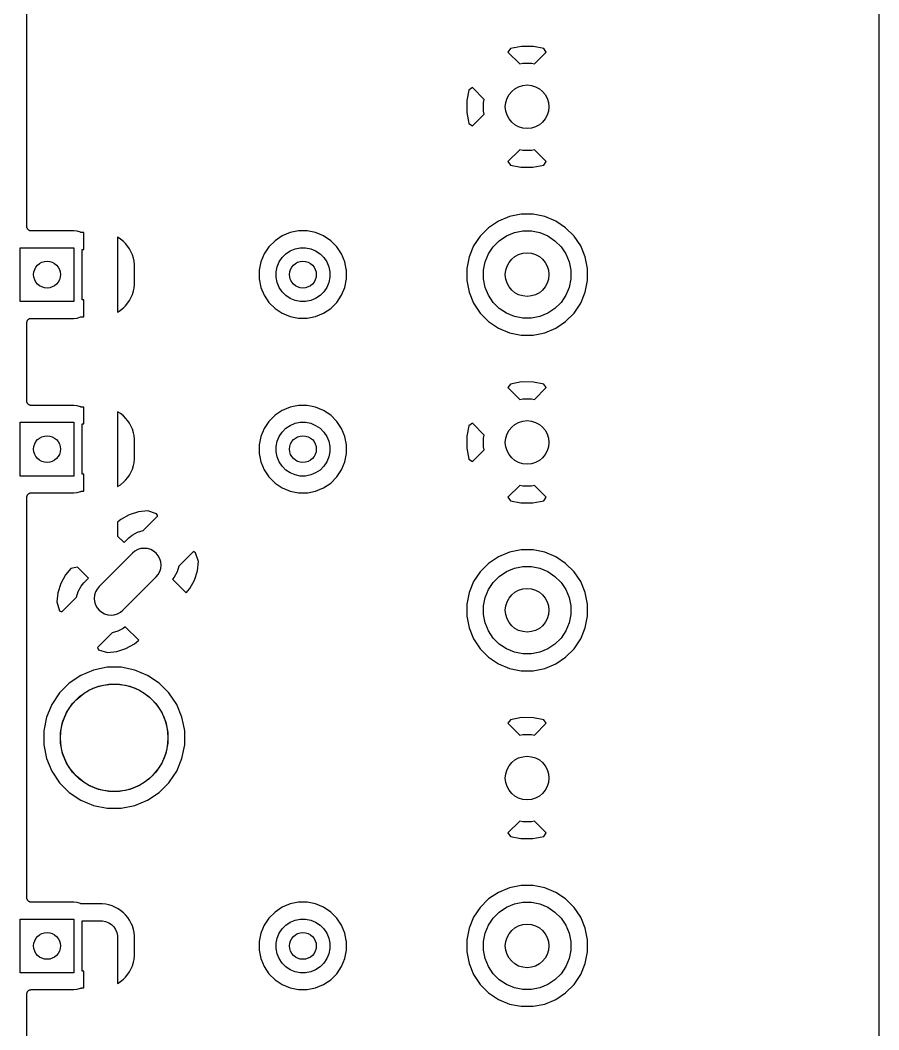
# Model space of a CAD drawing. Extents: x 1.67 to 6.2, y -5.98 to -1.89.
# Drawn here: x 5.193 to 6.2, y -4.331 to -3.146 of the extents above; entities that cross this region are included whole.
import ezdxf

# ---------------------------------------------------------------- set-up
doc = ezdxf.new("R2010")
doc.units = 0
doc.header["$MEASUREMENT"] = 0
doc.layers.add('BLACK', color=7, linetype='CONTINUOUS')

msp = doc.modelspace()

# ---------------------------------------------------------------- linework, layer by layer
at = {"layer": 'BLACK', "linetype": 'CONTINUOUS'}
for p, q in [((6.1998, -2.02784), (6.1998, -5.84521)), ((5.20079, -3.38866), (5.20079, -3.1074)), ((5.76787, -3.17963), (5.7649, -3.18377)), ((5.7649, -3.18377), (5.77871, -3.19758)), ((5.78076, -3.17713), (5.76787, -3.17963)), ((5.79472, -3.1772), (5.78076, -3.17713)), ((5.80698, -3.1797), (5.79472, -3.1772)), ((5.7961, -3.19758), (5.80991, -3.18377)), ((5.80991, -3.18377), (5.80698, -3.1797)), ((5.77871, -3.19758), (5.78236, -3.19685)), ((5.78236, -3.19685), (5.79244, -3.19685)), ((5.79244, -3.19685), (5.7961, -3.19758)), ((5.71907, -3.22845), (5.71657, -3.24071)), ((5.72314, -3.22553), (5.71907, -3.22845)), ((5.73695, -3.23934), (5.72314, -3.22553)), ((5.71657, -3.24071), (5.7165, -3.25467)), ((5.73622, -3.24299), (5.73695, -3.23934)), ((5.73622, -3.25307), (5.73622, -3.24299)), ((5.7165, -3.25467), (5.719, -3.26757)), ((5.73695, -3.25673), (5.73622, -3.25307)), ((5.719, -3.26757), (5.72314, -3.27054)), ((5.72314, -3.27054), (5.73695, -3.25673)), ((5.77871, -3.29849), (5.7649, -3.31229)), ((5.78236, -3.29921), (5.77871, -3.29849)), ((5.79244, -3.29921), (5.78236, -3.29921)), ((5.7961, -3.29849), (5.79244, -3.29921)), ((5.80991, -3.31229), (5.7961, -3.29849)), ((5.7649, -3.31229), (5.76782, -3.31636)), ((5.80694, -3.31643), (5.80991, -3.31229)), ((5.76782, -3.31636), (5.78008, -3.31886)), ((5.78008, -3.31886), (5.79404, -3.31893)), ((5.79404, -3.31893), (5.80694, -3.31643)), ((5.78042, -3.37402), (5.76673, -3.37674)), ((5.79438, -3.37402), (5.78042, -3.37402)), ((5.80807, -3.37674), (5.79438, -3.37402)), ((5.75383, -3.38208), (5.74223, -3.38984)), ((5.76673, -3.37674), (5.75383, -3.38208)), ((5.82097, -3.38208), (5.80807, -3.37674)), ((5.83258, -3.38984), (5.82097, -3.38208)), ((5.20083, -3.38912), (5.20079, -3.38866)), ((5.20087, -3.38958), (5.20083, -3.38912)), ((5.20088, -3.3896), (5.20087, -3.38958)), ((5.20088, -3.38962), (5.20088, -3.3896)), ((5.20101, -3.39006), (5.20088, -3.38962)), ((5.20115, -3.3905), (5.20101, -3.39006)), ((5.20115, -3.39052), (5.20115, -3.3905)), ((5.20116, -3.39054), (5.20115, -3.39052)), ((5.20138, -3.39094), (5.20116, -3.39054)), ((5.20159, -3.39136), (5.20138, -3.39094)), ((5.2016, -3.39137), (5.20159, -3.39136)), ((5.20161, -3.39138), (5.2016, -3.39137)), ((5.2019, -3.39174), (5.20161, -3.39138)), ((5.20219, -3.3921), (5.2019, -3.39174)), ((5.20221, -3.39211), (5.20219, -3.3921)), ((5.20222, -3.39213), (5.20221, -3.39211)), ((5.20257, -3.39242), (5.20222, -3.39213)), ((5.20293, -3.39272), (5.20257, -3.39242)), ((5.20294, -3.39273), (5.20293, -3.39272)), ((5.20296, -3.39274), (5.20294, -3.39273)), ((5.20336, -3.39296), (5.20296, -3.39274)), ((5.20377, -3.39318), (5.20336, -3.39296)), ((5.20379, -3.39319), (5.20377, -3.39318)), ((5.2038, -3.3932), (5.20379, -3.39319)), ((5.20425, -3.39333), (5.2038, -3.3932)), ((5.20469, -3.39347), (5.20425, -3.39333)), ((5.2047, -3.39348), (5.20469, -3.39347)), ((5.20472, -3.39348), (5.2047, -3.39348)), ((5.20518, -3.39353), (5.20472, -3.39348)), ((5.20564, -3.39358), (5.20518, -3.39353)), ((5.20567, -3.39358), (5.20564, -3.39358)), ((5.20568, -3.39358), (5.20567, -3.39358)), ((5.20567, -3.39358), (5.20567, -3.39358)), ((5.20571, -3.39358), (5.20568, -3.39358)), ((5.25566, -3.39358), (5.20571, -3.39358)), ((5.25976, -3.39399), (5.25566, -3.39358)), ((5.26372, -3.39518), (5.25976, -3.39399)), ((5.26408, -3.39534), (5.26372, -3.39518)), ((5.2641, -3.39534), (5.26408, -3.39534)), ((5.26413, -3.39536), (5.2641, -3.39534)), ((5.26457, -3.39544), (5.26413, -3.39536)), ((5.26502, -3.39554), (5.26457, -3.39544)), ((5.26504, -3.39554), (5.26502, -3.39554)), ((5.26507, -3.39554), (5.26504, -3.39554)), ((5.26552, -3.39554), (5.26507, -3.39554)), ((5.26565, -3.39555), (5.26552, -3.39554)), ((5.26568, -3.39555), (5.26565, -3.39555)), ((5.26575, -3.39555), (5.26568, -3.39555)), ((5.26592, -3.39555), (5.26575, -3.39555)), ((5.26598, -3.39555), (5.26592, -3.39555)), ((5.26599, -3.39555), (5.26598, -3.39555)), ((5.26772, -3.39555), (5.26599, -3.39555)), ((5.26772, -3.41535), (5.26772, -3.39555)), ((5.50948, -3.39567), (5.50017, -3.39953)), ((5.51937, -3.3937), (5.50948, -3.39567)), ((5.52945, -3.3937), (5.51937, -3.3937)), ((5.53934, -3.39567), (5.52945, -3.3937)), ((5.54865, -3.39953), (5.53934, -3.39567)), ((5.74223, -3.38984), (5.73236, -3.39971)), ((5.76316, -3.39953), (5.77247, -3.39567)), ((5.77247, -3.39567), (5.78236, -3.3937)), ((5.78236, -3.3937), (5.79244, -3.3937)), ((5.79244, -3.3937), (5.80233, -3.39567)), ((5.80233, -3.39567), (5.81164, -3.39953)), ((5.84245, -3.39971), (5.83258, -3.38984)), ((5.30788, -3.40135), (5.30709, -3.40092)), ((5.30709, -3.40092), (5.30709, -3.48884)), ((5.31069, -3.40322), (5.30788, -3.40135)), ((5.31406, -3.40599), (5.31069, -3.40322)), ((5.31645, -3.40838), (5.31406, -3.40599)), ((5.31922, -3.41175), (5.31645, -3.40838)), ((5.49178, -3.40513), (5.48465, -3.41226)), ((5.50017, -3.39953), (5.49178, -3.40513)), ((5.55704, -3.40513), (5.54865, -3.39953)), ((5.56416, -3.41226), (5.55704, -3.40513)), ((5.73236, -3.39971), (5.7246, -3.41131)), ((5.74765, -3.41226), (5.75478, -3.40513)), ((5.75478, -3.40513), (5.76316, -3.39953)), ((5.81164, -3.39953), (5.82003, -3.40513)), ((5.82003, -3.40513), (5.82716, -3.41226)), ((5.8502, -3.41131), (5.84245, -3.39971)), ((5.19291, -3.41339), (5.25591, -3.41339)), ((5.19291, -3.47638), (5.19291, -3.41339)), ((5.25591, -3.41339), (5.25591, -3.47638)), ((5.26575, -3.47441), (5.26575, -3.41535)), ((5.26575, -3.41535), (5.26772, -3.41535)), ((5.32109, -3.41456), (5.31922, -3.41175)), ((5.32315, -3.4184), (5.32109, -3.41456)), ((5.32444, -3.42152), (5.32315, -3.4184)), ((5.32571, -3.4257), (5.32444, -3.42152)), ((5.47905, -3.42064), (5.4752, -3.42995)), ((5.48465, -3.41226), (5.47905, -3.42064)), ((5.49994, -3.4248), (5.50433, -3.42042)), ((5.50433, -3.42042), (5.50949, -3.41697)), ((5.50949, -3.41697), (5.51522, -3.4146)), ((5.51522, -3.4146), (5.52131, -3.41339)), ((5.52131, -3.41339), (5.52751, -3.41339)), ((5.52751, -3.41339), (5.5336, -3.4146)), ((5.5336, -3.4146), (5.53933, -3.41697)), ((5.53933, -3.41697), (5.54449, -3.42042)), ((5.54449, -3.42042), (5.54887, -3.4248)), ((5.56977, -3.42064), (5.56416, -3.41226)), ((5.57362, -3.42995), (5.56977, -3.42064)), ((5.7246, -3.41131), (5.71926, -3.42421)), ((5.73819, -3.42995), (5.74205, -3.42064)), ((5.74205, -3.42064), (5.74765, -3.41226)), ((5.82716, -3.41226), (5.83276, -3.42064)), ((5.83276, -3.42064), (5.83662, -3.42995)), ((5.85554, -3.42421), (5.8502, -3.41131)), ((5.32637, -3.42901), (5.32571, -3.4257)), ((5.3268, -3.43335), (5.32637, -3.42901)), ((5.3268, -3.43408), (5.3268, -3.43335)), ((5.32682, -3.43428), (5.3268, -3.43408)), ((5.32681, -3.43449), (5.32682, -3.43428)), ((5.4752, -3.42995), (5.47323, -3.43984)), ((5.49412, -3.43569), (5.4965, -3.42996)), ((5.4965, -3.42996), (5.49994, -3.4248)), ((5.54887, -3.4248), (5.55232, -3.42996)), ((5.55232, -3.42996), (5.5547, -3.43569)), ((5.5753, -3.43838), (5.57362, -3.42995)), ((5.71926, -3.42421), (5.71654, -3.4379)), ((5.73622, -3.43984), (5.73819, -3.42995)), ((5.83662, -3.42995), (5.83858, -3.43984)), ((5.85827, -3.4379), (5.85554, -3.42421)), ((5.32682, -3.43456), (5.32681, -3.43449)), ((5.32689, -3.43528), (5.32682, -3.43456)), ((5.32689, -3.45448), (5.32689, -3.43528)), ((5.47323, -3.43984), (5.47323, -3.44992)), ((5.49291, -3.44178), (5.49412, -3.43569)), ((5.49291, -3.44798), (5.49291, -3.44178)), ((5.5547, -3.43569), (5.55591, -3.44178)), ((5.55591, -3.44178), (5.55591, -3.44798)), ((5.57559, -3.43984), (5.5753, -3.43838)), ((5.57559, -3.44992), (5.57559, -3.43984)), ((5.71654, -3.4379), (5.71654, -3.45186)), ((5.73622, -3.44992), (5.73622, -3.43984)), ((5.83858, -3.43984), (5.83858, -3.44992)), ((5.85827, -3.45186), (5.85827, -3.4379)), ((5.32637, -3.46075), (5.3268, -3.45641)), ((5.3268, -3.45562), (5.32682, -3.45541)), ((5.3268, -3.45569), (5.3268, -3.45562)), ((5.3268, -3.45641), (5.3268, -3.45569)), ((5.32682, -3.4552), (5.32689, -3.45448)), ((5.32682, -3.45541), (5.32682, -3.4552)), ((5.47323, -3.44992), (5.4752, -3.45981)), ((5.49412, -3.45407), (5.49291, -3.44798)), ((5.4965, -3.4598), (5.49412, -3.45407)), ((5.5547, -3.45407), (5.55232, -3.4598)), ((5.55591, -3.44798), (5.5547, -3.45407)), ((5.57362, -3.45981), (5.57559, -3.44992)), ((5.71654, -3.45186), (5.71926, -3.46555)), ((5.73819, -3.45981), (5.73622, -3.44992)), ((5.83858, -3.44992), (5.83662, -3.45981)), ((5.85554, -3.46555), (5.85827, -3.45186)), ((5.32315, -3.47136), (5.32444, -3.46824)), ((5.32444, -3.46824), (5.32571, -3.46406)), ((5.32571, -3.46406), (5.32637, -3.46075)), ((5.4752, -3.45981), (5.47905, -3.46913)), ((5.47905, -3.46913), (5.48465, -3.47751)), ((5.49994, -3.46496), (5.4965, -3.4598)), ((5.50433, -3.46935), (5.49994, -3.46496)), ((5.50949, -3.47279), (5.50433, -3.46935)), ((5.54449, -3.46935), (5.53933, -3.47279)), ((5.54887, -3.46496), (5.54449, -3.46935)), ((5.55232, -3.4598), (5.54887, -3.46496)), ((5.56416, -3.47751), (5.56977, -3.46913)), ((5.56977, -3.46913), (5.57362, -3.45981)), ((5.71926, -3.46555), (5.7246, -3.47845)), ((5.74205, -3.46913), (5.73819, -3.45981)), ((5.74765, -3.47751), (5.74205, -3.46913)), ((5.83276, -3.46913), (5.82716, -3.47751)), ((5.83662, -3.45981), (5.83276, -3.46913)), ((5.8502, -3.47845), (5.85554, -3.46555)), ((5.25591, -3.47638), (5.19291, -3.47638)), ((5.26772, -3.47441), (5.26575, -3.47441)), ((5.26772, -3.49421), (5.26772, -3.47441)), ((5.31406, -3.48377), (5.31645, -3.48139)), ((5.31645, -3.48139), (5.31922, -3.47801)), ((5.31922, -3.47801), (5.32109, -3.47521)), ((5.32109, -3.47521), (5.32315, -3.47136)), ((5.48465, -3.47751), (5.49178, -3.48464)), ((5.51522, -3.47517), (5.50949, -3.47279)), ((5.52131, -3.47638), (5.51522, -3.47517)), ((5.52751, -3.47638), (5.52131, -3.47638)), ((5.5336, -3.47517), (5.52751, -3.47638)), ((5.53933, -3.47279), (5.5336, -3.47517)), ((5.55704, -3.48464), (5.56416, -3.47751)), ((5.7246, -3.47845), (5.73236, -3.49006)), ((5.75478, -3.48464), (5.74765, -3.47751)), ((5.82716, -3.47751), (5.82003, -3.48464)), ((5.84245, -3.49006), (5.8502, -3.47845)), ((5.30709, -3.48884), (5.30788, -3.48842)), ((5.30788, -3.48842), (5.31069, -3.48654)), ((5.31069, -3.48654), (5.31406, -3.48377)), ((5.49178, -3.48464), (5.50017, -3.49024)), ((5.50017, -3.49024), (5.50948, -3.4941)), ((5.53934, -3.4941), (5.54865, -3.49024)), ((5.54865, -3.49024), (5.55704, -3.48464)), ((5.73236, -3.49006), (5.74223, -3.49993)), ((5.76316, -3.49024), (5.75478, -3.48464)), ((5.77247, -3.4941), (5.76316, -3.49024)), ((5.81164, -3.49024), (5.80233, -3.4941)), ((5.82003, -3.48464), (5.81164, -3.49024)), ((5.83258, -3.49993), (5.84245, -3.49006)), ((5.20079, -3.50103), (5.20084, -3.50058)), ((5.20079, -3.50107), (5.20079, -3.50103)), ((5.20079, -3.5011), (5.20079, -3.50107)), ((5.20079, -3.50107), (5.20079, -3.50107)), ((5.20079, -3.50107), (5.20079, -3.50107)), ((5.20079, -3.59338), (5.20079, -3.5011)), ((5.20084, -3.50058), (5.20089, -3.50011)), ((5.20089, -3.50008), (5.20103, -3.49964)), ((5.20089, -3.5001), (5.20089, -3.50008)), ((5.20089, -3.50011), (5.20089, -3.5001)), ((5.20103, -3.49964), (5.20117, -3.4992)), ((5.20117, -3.4992), (5.20118, -3.49918)), ((5.20118, -3.49918), (5.20119, -3.49916)), ((5.20119, -3.49916), (5.20141, -3.49876)), ((5.20141, -3.49876), (5.20163, -3.49835)), ((5.20163, -3.49835), (5.20164, -3.49834)), ((5.20164, -3.49834), (5.20165, -3.49832)), ((5.20165, -3.49832), (5.20195, -3.49797)), ((5.20195, -3.49797), (5.20224, -3.49761)), ((5.20224, -3.49761), (5.20225, -3.4976)), ((5.20225, -3.4976), (5.20227, -3.49759)), ((5.20227, -3.49759), (5.20263, -3.4973)), ((5.20263, -3.4973), (5.20299, -3.497)), ((5.20299, -3.497), (5.203, -3.497)), ((5.203, -3.497), (5.20301, -3.49699)), ((5.20301, -3.49699), (5.20343, -3.49677)), ((5.20343, -3.49677), (5.20383, -3.49655)), ((5.20383, -3.49655), (5.20385, -3.49655)), ((5.20385, -3.49655), (5.20387, -3.49654)), ((5.20387, -3.49654), (5.20431, -3.49641)), ((5.20431, -3.49641), (5.20475, -3.49628)), ((5.20475, -3.49628), (5.20477, -3.49627)), ((5.20477, -3.49627), (5.20479, -3.49627)), ((5.20479, -3.49627), (5.20525, -3.49623)), ((5.20525, -3.49623), (5.20571, -3.49618)), ((5.20571, -3.49618), (5.25566, -3.49618)), ((5.25566, -3.49618), (5.25976, -3.49578)), ((5.25976, -3.49578), (5.26373, -3.49458)), ((5.26373, -3.49458), (5.26414, -3.4944)), ((5.26414, -3.4944), (5.26417, -3.4944)), ((5.26417, -3.4944), (5.2642, -3.49439)), ((5.2642, -3.49439), (5.26464, -3.49431)), ((5.26464, -3.49431), (5.26508, -3.49422)), ((5.26508, -3.49422), (5.26511, -3.49422)), ((5.26511, -3.49422), (5.26514, -3.49421)), ((5.26514, -3.49421), (5.26559, -3.49422)), ((5.26559, -3.49422), (5.26569, -3.49422)), ((5.26569, -3.49422), (5.26575, -3.49421)), ((5.26575, -3.49421), (5.26772, -3.49421)), ((5.50948, -3.4941), (5.51937, -3.49606)), ((5.51937, -3.49606), (5.52945, -3.49606)), ((5.52945, -3.49606), (5.53934, -3.4941)), ((5.74223, -3.49993), (5.75383, -3.50768)), ((5.78236, -3.49606), (5.77247, -3.4941)), ((5.79244, -3.49606), (5.78236, -3.49606)), ((5.80233, -3.4941), (5.79244, -3.49606)), ((5.82097, -3.50768), (5.83258, -3.49993)), ((5.75383, -3.50768), (5.76673, -3.51302)), ((5.76673, -3.51302), (5.78042, -3.51575)), ((5.78042, -3.51575), (5.79438, -3.51575)), ((5.79438, -3.51575), (5.80807, -3.51302)), ((5.80807, -3.51302), (5.82097, -3.50768)), ((5.76787, -3.57333), (5.7649, -3.57747)), ((5.78076, -3.57083), (5.76787, -3.57333)), ((5.79472, -3.5709), (5.78076, -3.57083)), ((5.80698, -3.5734), (5.79472, -3.5709)), ((5.80991, -3.57747), (5.80698, -3.5734)), ((5.7649, -3.57747), (5.77871, -3.59128)), ((5.7961, -3.59128), (5.80991, -3.57747)), ((5.20083, -3.59384), (5.20079, -3.59338)), ((5.20087, -3.59431), (5.20083, -3.59384)), ((5.20088, -3.59432), (5.20087, -3.59431)), ((5.20088, -3.59434), (5.20088, -3.59432)), ((5.20101, -3.59478), (5.20088, -3.59434)), ((5.20115, -3.59523), (5.20101, -3.59478)), ((5.20115, -3.59524), (5.20115, -3.59523)), ((5.20116, -3.59526), (5.20115, -3.59524)), ((5.20138, -3.59567), (5.20116, -3.59526)), ((5.20159, -3.59608), (5.20138, -3.59567)), ((5.2016, -3.59609), (5.20159, -3.59608)), ((5.20161, -3.59611), (5.2016, -3.59609)), ((5.2019, -3.59647), (5.20161, -3.59611)), ((5.20219, -3.59683), (5.2019, -3.59647)), ((5.20221, -3.59684), (5.20219, -3.59683)), ((5.20222, -3.59685), (5.20221, -3.59684)), ((5.20257, -3.59715), (5.20222, -3.59685)), ((5.20293, -3.59745), (5.20257, -3.59715)), ((5.20294, -3.59745), (5.20293, -3.59745)), ((5.20296, -3.59746), (5.20294, -3.59745)), ((5.20336, -3.59769), (5.20296, -3.59746)), ((5.20377, -3.59791), (5.20336, -3.59769)), ((5.20379, -3.59791), (5.20377, -3.59791)), ((5.2038, -3.59792), (5.20379, -3.59791)), ((5.20425, -3.59806), (5.2038, -3.59792)), ((5.20469, -3.5982), (5.20425, -3.59806)), ((5.2047, -3.5982), (5.20469, -3.5982)), ((5.20472, -3.59821), (5.2047, -3.5982)), ((5.20518, -3.59825), (5.20472, -3.59821)), ((5.20564, -3.59831), (5.20518, -3.59825)), ((5.20567, -3.59831), (5.20564, -3.59831)), ((5.20568, -3.59831), (5.20567, -3.59831)), ((5.20567, -3.59831), (5.20567, -3.59831)), ((5.20571, -3.59831), (5.20568, -3.59831)), ((5.25566, -3.59831), (5.20571, -3.59831)), ((5.25976, -3.59871), (5.25566, -3.59831)), ((5.26372, -3.59991), (5.25976, -3.59871)), ((5.26408, -3.60006), (5.26372, -3.59991)), ((5.2641, -3.60007), (5.26408, -3.60006)), ((5.26413, -3.60008), (5.2641, -3.60007)), ((5.26457, -3.60017), (5.26413, -3.60008)), ((5.51937, -3.59843), (5.50948, -3.60039)), ((5.52945, -3.59843), (5.51937, -3.59843)), ((5.53934, -3.60039), (5.52945, -3.59843)), ((5.77871, -3.59128), (5.78236, -3.59055)), ((5.78236, -3.59055), (5.79244, -3.59055)), ((5.79244, -3.59055), (5.7961, -3.59128)), ((5.26502, -3.60026), (5.26457, -3.60017)), ((5.26504, -3.60026), (5.26502, -3.60026)), ((5.26507, -3.60027), (5.26504, -3.60026)), ((5.26552, -3.60027), (5.26507, -3.60027)), ((5.26565, -3.60027), (5.26552, -3.60027)), ((5.26568, -3.60027), (5.26565, -3.60027)), ((5.26575, -3.60027), (5.26568, -3.60027)), ((5.26592, -3.60027), (5.26575, -3.60027)), ((5.26598, -3.60028), (5.26592, -3.60027)), ((5.26599, -3.60027), (5.26598, -3.60028)), ((5.26772, -3.60027), (5.26599, -3.60027)), ((5.26772, -3.62008), (5.26772, -3.60027)), ((5.30788, -3.60607), (5.30709, -3.60564)), ((5.30709, -3.60564), (5.30709, -3.69357)), ((5.31069, -3.60795), (5.30788, -3.60607)), ((5.31406, -3.61071), (5.31069, -3.60795)), ((5.31645, -3.6131), (5.31406, -3.61071)), ((5.49178, -3.60985), (5.48465, -3.61698)), ((5.50017, -3.60425), (5.49178, -3.60985)), ((5.50948, -3.60039), (5.50017, -3.60425)), ((5.54865, -3.60425), (5.53934, -3.60039)), ((5.55704, -3.60985), (5.54865, -3.60425)), ((5.56416, -3.61698), (5.55704, -3.60985)), ((5.19291, -3.61811), (5.25591, -3.61811)), ((5.19291, -3.6811), (5.19291, -3.61811)), ((5.25591, -3.61811), (5.25591, -3.6811)), ((5.26575, -3.67913), (5.26575, -3.62008)), ((5.26575, -3.62008), (5.26772, -3.62008)), ((5.31922, -3.61647), (5.31645, -3.6131)), ((5.32109, -3.61928), (5.31922, -3.61647)), ((5.32315, -3.62313), (5.32109, -3.61928)), ((5.32444, -3.62625), (5.32315, -3.62313)), ((5.48465, -3.61698), (5.47905, -3.62536)), ((5.50433, -3.62514), (5.50949, -3.62169)), ((5.50949, -3.62169), (5.51522, -3.61932)), ((5.51522, -3.61932), (5.52131, -3.61811)), ((5.52131, -3.61811), (5.52751, -3.61811)), ((5.52751, -3.61811), (5.5336, -3.61932)), ((5.5336, -3.61932), (5.53933, -3.62169)), ((5.53933, -3.62169), (5.54449, -3.62514)), ((5.56977, -3.62536), (5.56416, -3.61698)), ((5.71907, -3.62215), (5.71657, -3.63441)), ((5.72314, -3.61923), (5.71907, -3.62215)), ((5.73695, -3.63304), (5.72314, -3.61923)), ((5.32571, -3.63042), (5.32444, -3.62625)), ((5.32637, -3.63373), (5.32571, -3.63042)), ((5.3268, -3.63808), (5.32637, -3.63373)), ((5.4752, -3.63468), (5.47323, -3.64457)), ((5.47905, -3.62536), (5.4752, -3.63468)), ((5.49412, -3.64042), (5.4965, -3.63469)), ((5.4965, -3.63469), (5.49994, -3.62953)), ((5.49994, -3.62953), (5.50433, -3.62514)), ((5.54449, -3.62514), (5.54887, -3.62953)), ((5.54887, -3.62953), (5.55232, -3.63469)), ((5.55232, -3.63469), (5.5547, -3.64042)), ((5.57362, -3.63468), (5.56977, -3.62536)), ((5.57559, -3.64457), (5.57362, -3.63468)), ((5.71657, -3.63441), (5.7165, -3.64837)), ((5.73622, -3.63669), (5.73695, -3.63304)), ((5.3268, -3.6388), (5.3268, -3.63808)), ((5.32682, -3.63901), (5.3268, -3.6388)), ((5.32681, -3.63922), (5.32682, -3.63901)), ((5.32682, -3.63928), (5.32681, -3.63922)), ((5.32689, -3.64001), (5.32682, -3.63928)), ((5.32689, -3.65921), (5.32689, -3.64001)), ((5.47323, -3.64457), (5.47323, -3.65465)), ((5.49291, -3.6465), (5.49412, -3.64042)), ((5.49291, -3.65271), (5.49291, -3.6465)), ((5.5547, -3.64042), (5.55591, -3.6465)), ((5.55591, -3.6465), (5.55591, -3.65271)), ((5.57559, -3.65465), (5.57559, -3.64457)), ((5.73622, -3.64677), (5.73622, -3.63669)), ((5.73695, -3.65043), (5.73622, -3.64677)), ((5.32682, -3.65993), (5.32689, -3.65921)), ((5.47323, -3.65465), (5.4752, -3.66454)), ((5.49412, -3.65879), (5.49291, -3.65271)), ((5.4965, -3.66453), (5.49412, -3.65879)), ((5.5547, -3.65879), (5.55232, -3.66453)), ((5.55591, -3.65271), (5.5547, -3.65879)), ((5.57362, -3.66454), (5.57559, -3.65465)), ((5.7165, -3.64837), (5.719, -3.66127)), ((5.72314, -3.66424), (5.73695, -3.65043)), ((5.32444, -3.67297), (5.32571, -3.66879)), ((5.32571, -3.66879), (5.32637, -3.66548)), ((5.32637, -3.66548), (5.3268, -3.66114)), ((5.3268, -3.66034), (5.32682, -3.66014)), ((5.3268, -3.66041), (5.3268, -3.66034)), ((5.3268, -3.66114), (5.3268, -3.66041)), ((5.32682, -3.66014), (5.32682, -3.65993)), ((5.4752, -3.66454), (5.47905, -3.67385)), ((5.49994, -3.66968), (5.4965, -3.66453)), ((5.50433, -3.67407), (5.49994, -3.66968)), ((5.54887, -3.66968), (5.54449, -3.67407)), ((5.55232, -3.66453), (5.54887, -3.66968)), ((5.56977, -3.67385), (5.57362, -3.66454)), ((5.719, -3.66127), (5.72314, -3.66424)), ((5.25591, -3.6811), (5.19291, -3.6811)), ((5.26772, -3.67913), (5.26575, -3.67913)), ((5.26772, -3.69894), (5.26772, -3.67913)), ((5.31645, -3.68611), (5.31922, -3.68274)), ((5.31922, -3.68274), (5.32109, -3.67993)), ((5.32109, -3.67993), (5.32315, -3.67608)), ((5.32315, -3.67608), (5.32444, -3.67297)), ((5.47905, -3.67385), (5.48465, -3.68223)), ((5.48465, -3.68223), (5.49178, -3.68936)), ((5.50949, -3.67752), (5.50433, -3.67407)), ((5.51522, -3.67989), (5.50949, -3.67752)), ((5.52131, -3.6811), (5.51522, -3.67989)), ((5.52751, -3.6811), (5.52131, -3.6811)), ((5.5336, -3.67989), (5.52751, -3.6811)), ((5.53933, -3.67752), (5.5336, -3.67989)), ((5.54449, -3.67407), (5.53933, -3.67752)), ((5.55704, -3.68936), (5.56416, -3.68223)), ((5.56416, -3.68223), (5.56977, -3.67385)), ((5.30709, -3.69357), (5.30788, -3.69314)), ((5.30788, -3.69314), (5.31069, -3.69127)), ((5.31069, -3.69127), (5.31406, -3.6885)), ((5.31406, -3.6885), (5.31645, -3.68611)), ((5.49178, -3.68936), (5.50017, -3.69496)), ((5.54865, -3.69496), (5.55704, -3.68936)), ((5.77871, -3.69219), (5.7649, -3.706)), ((5.78236, -3.69291), (5.77871, -3.69219)), ((5.79244, -3.69291), (5.78236, -3.69291)), ((5.7961, -3.69219), (5.79244, -3.69291)), ((5.80991, -3.706), (5.7961, -3.69219)), ((5.20079, -3.70576), (5.20084, -3.7053)), ((5.20079, -3.70579), (5.20079, -3.70576)), ((5.20079, -3.70583), (5.20079, -3.70579)), ((5.20079, -3.70579), (5.20079, -3.70579)), ((5.20079, -3.70579), (5.20079, -3.70579)), ((5.20079, -4.17606), (5.20079, -3.70583)), ((5.20084, -3.7053), (5.20089, -3.70484)), ((5.20089, -3.7048), (5.20103, -3.70436)), ((5.20089, -3.70482), (5.20089, -3.7048)), ((5.20089, -3.70484), (5.20089, -3.70482)), ((5.20103, -3.70436), (5.20117, -3.70392)), ((5.20117, -3.70392), (5.20118, -3.70391)), ((5.20118, -3.70391), (5.20119, -3.70389)), ((5.20119, -3.70389), (5.20141, -3.70348)), ((5.20141, -3.70348), (5.20163, -3.70308)), ((5.20163, -3.70308), (5.20164, -3.70306)), ((5.20164, -3.70306), (5.20165, -3.70305)), ((5.20165, -3.70305), (5.20195, -3.70269)), ((5.20195, -3.70269), (5.20224, -3.70234)), ((5.20224, -3.70234), (5.20225, -3.70232)), ((5.20225, -3.70232), (5.20227, -3.70231)), ((5.20227, -3.70231), (5.20263, -3.70202)), ((5.20263, -3.70202), (5.20299, -3.70173)), ((5.20299, -3.70173), (5.203, -3.70172)), ((5.203, -3.70172), (5.20301, -3.70171)), ((5.20301, -3.70171), (5.20343, -3.70149)), ((5.20343, -3.70149), (5.20383, -3.70128)), ((5.20383, -3.70128), (5.20385, -3.70127)), ((5.20385, -3.70127), (5.20387, -3.70126)), ((5.20387, -3.70126), (5.20431, -3.70113)), ((5.20431, -3.70113), (5.20475, -3.701)), ((5.20475, -3.701), (5.20477, -3.701)), ((5.20477, -3.701), (5.20479, -3.70099)), ((5.20479, -3.70099), (5.20525, -3.70095)), ((5.20525, -3.70095), (5.20571, -3.70091)), ((5.20571, -3.70091), (5.25566, -3.70091)), ((5.25566, -3.70091), (5.25976, -3.7005)), ((5.25976, -3.7005), (5.26373, -3.6993)), ((5.26373, -3.6993), (5.26414, -3.69913)), ((5.26414, -3.69913), (5.26417, -3.69912)), ((5.26417, -3.69912), (5.2642, -3.69911)), ((5.2642, -3.69911), (5.26464, -3.69903)), ((5.26464, -3.69903), (5.26508, -3.69894)), ((5.26508, -3.69894), (5.26511, -3.69894)), ((5.26511, -3.69894), (5.26514, -3.69894)), ((5.26514, -3.69894), (5.26559, -3.69894)), ((5.26559, -3.69894), (5.26569, -3.69894)), ((5.26569, -3.69894), (5.26575, -3.69894)), ((5.26575, -3.69894), (5.26772, -3.69894)), ((5.50017, -3.69496), (5.50948, -3.69882)), ((5.50948, -3.69882), (5.51937, -3.70079)), ((5.51937, -3.70079), (5.52945, -3.70079)), ((5.52945, -3.70079), (5.53016, -3.70065)), ((5.53016, -3.70065), (5.53934, -3.69882)), ((5.53934, -3.69882), (5.54865, -3.69496)), ((5.7649, -3.706), (5.76782, -3.71006)), ((5.80694, -3.71013), (5.80991, -3.706)), ((5.76782, -3.71006), (5.78008, -3.71256)), ((5.78008, -3.71256), (5.79404, -3.71263)), ((5.79404, -3.71263), (5.80694, -3.71013)), ((5.32086, -3.72663), (5.31088, -3.73216)), ((5.33173, -3.72315), (5.32086, -3.72663)), ((5.34247, -3.72193), (5.33173, -3.72315)), ((5.33713, -3.74513), (5.35433, -3.72793)), ((5.35289, -3.72537), (5.34247, -3.72193)), ((5.35433, -3.72793), (5.35289, -3.72537)), ((5.31088, -3.73216), (5.30709, -3.73537)), ((5.30709, -3.73537), (5.30709, -3.75155)), ((5.30709, -3.75155), (5.31472, -3.75918)), ((5.31472, -3.75918), (5.32013, -3.75378)), ((5.32013, -3.75378), (5.32417, -3.75046)), ((5.32417, -3.75046), (5.33033, -3.74717)), ((5.33033, -3.74717), (5.33701, -3.74514)), ((5.33701, -3.74514), (5.33713, -3.74513)), ((5.32447, -3.77171), (5.28549, -3.81069)), ((5.32745, -3.76926), (5.32447, -3.77171)), ((5.33085, -3.76744), (5.32745, -3.76926)), ((5.33454, -3.76632), (5.33085, -3.76744)), ((5.33838, -3.76595), (5.33454, -3.76632)), ((5.34223, -3.76632), (5.33838, -3.76595)), ((5.34592, -3.76744), (5.34223, -3.76632)), ((5.34932, -3.76926), (5.34592, -3.76744)), ((5.3523, -3.77171), (5.34932, -3.76926)), ((5.35475, -3.77469), (5.3523, -3.77171)), ((5.35657, -3.7781), (5.35475, -3.77469)), ((5.39609, -3.76969), (5.37888, -3.78689)), ((5.39865, -3.77113), (5.39609, -3.76969)), ((5.40209, -3.78154), (5.39865, -3.77113)), ((5.75383, -3.77578), (5.74223, -3.78354)), ((5.76673, -3.77044), (5.75383, -3.77578)), ((5.78042, -3.76772), (5.76673, -3.77044)), ((5.79438, -3.76772), (5.78042, -3.76772)), ((5.80807, -3.77044), (5.79438, -3.76772)), ((5.82097, -3.77578), (5.80807, -3.77044)), ((5.83258, -3.78354), (5.82097, -3.77578)), ((5.25246, -3.78941), (5.24594, -3.7971)), ((5.26016, -3.78814), (5.25246, -3.78941)), ((5.27296, -3.80094), (5.26016, -3.78814)), ((5.35769, -3.78179), (5.35657, -3.7781)), ((5.35657, -3.79316), (5.35769, -3.78947)), ((5.35807, -3.78563), (5.35769, -3.78179)), ((5.35769, -3.78947), (5.35807, -3.78563)), ((5.37887, -3.78701), (5.37685, -3.79369)), ((5.37888, -3.78689), (5.37887, -3.78701)), ((5.40086, -3.79229), (5.40209, -3.78154)), ((5.74223, -3.78354), (5.73236, -3.79341)), ((5.76316, -3.79323), (5.77247, -3.78937)), ((5.77247, -3.78937), (5.78236, -3.7874)), ((5.78236, -3.7874), (5.79244, -3.7874)), ((5.79244, -3.7874), (5.80233, -3.78937)), ((5.80233, -3.78937), (5.81164, -3.79323)), ((5.84245, -3.79341), (5.83258, -3.78354)), ((5.24594, -3.7971), (5.24041, -3.80708)), ((5.26756, -3.80635), (5.27296, -3.80094)), ((5.31333, -3.83852), (5.3523, -3.79955)), ((5.3523, -3.79955), (5.35475, -3.79657)), ((5.35475, -3.79657), (5.35657, -3.79316)), ((5.37356, -3.79984), (5.37164, -3.80218)), ((5.37685, -3.79369), (5.37356, -3.79984)), ((5.39738, -3.80315), (5.40086, -3.79229)), ((5.73236, -3.79341), (5.7246, -3.80501)), ((5.74765, -3.80596), (5.75478, -3.79883)), ((5.75478, -3.79883), (5.76316, -3.79323)), ((5.81164, -3.79323), (5.82003, -3.79883)), ((5.82003, -3.79883), (5.82716, -3.80596)), ((5.8502, -3.80502), (5.84245, -3.79341)), ((5.24041, -3.80708), (5.23693, -3.81795)), ((5.26095, -3.81655), (5.26424, -3.81039)), ((5.26424, -3.81039), (5.26756, -3.80635)), ((5.28549, -3.81069), (5.28304, -3.81367)), ((5.37164, -3.80218), (5.38761, -3.81815)), ((5.38761, -3.81815), (5.39185, -3.81313)), ((5.39185, -3.81313), (5.39738, -3.80315)), ((5.7246, -3.80501), (5.71926, -3.81791)), ((5.74205, -3.81434), (5.74765, -3.80596)), ((5.82716, -3.80596), (5.83276, -3.81434)), ((5.85554, -3.81791), (5.8502, -3.80502)), ((5.23693, -3.81795), (5.23571, -3.8287)), ((5.25462, -3.82764), (5.25891, -3.82335)), ((5.25891, -3.82335), (5.25892, -3.82323)), ((5.25892, -3.82323), (5.26095, -3.81655)), ((5.2801, -3.82076), (5.27973, -3.82461)), ((5.27973, -3.82461), (5.2801, -3.82845)), ((5.28122, -3.81707), (5.2801, -3.82076)), ((5.28304, -3.81367), (5.28122, -3.81707)), ((5.71926, -3.81791), (5.71654, -3.8316)), ((5.73622, -3.83354), (5.73819, -3.82365)), ((5.73819, -3.82365), (5.74205, -3.81434)), ((5.83276, -3.81434), (5.83662, -3.82365)), ((5.83662, -3.82365), (5.83858, -3.83354)), ((5.85827, -3.8316), (5.85554, -3.81791)), ((5.23571, -3.8287), (5.23915, -3.83911)), ((5.24171, -3.84055), (5.25462, -3.82764)), ((5.25462, -3.82764), (5.25462, -3.82764)), ((5.2801, -3.82845), (5.28122, -3.83214)), ((5.28122, -3.83214), (5.28304, -3.83554)), ((5.28304, -3.83554), (5.28549, -3.83852)), ((5.71654, -3.8316), (5.71654, -3.84556)), ((5.73622, -3.84362), (5.73622, -3.83354)), ((5.83858, -3.83354), (5.83858, -3.84362)), ((5.85827, -3.84556), (5.85827, -3.8316)), ((5.23915, -3.83911), (5.24171, -3.84055)), ((5.28549, -3.83852), (5.28847, -3.84097)), ((5.28847, -3.84097), (5.29188, -3.84279)), ((5.29188, -3.84279), (5.29557, -3.84391)), ((5.29557, -3.84391), (5.29941, -3.84429)), ((5.29941, -3.84429), (5.30325, -3.84391)), ((5.30325, -3.84391), (5.30694, -3.84279)), ((5.30694, -3.84279), (5.31035, -3.84097)), ((5.31035, -3.84097), (5.31333, -3.83852)), ((5.71654, -3.84556), (5.71926, -3.85925)), ((5.73819, -3.85351), (5.73622, -3.84362)), ((5.83858, -3.84362), (5.83662, -3.85351)), ((5.85554, -3.85925), (5.85827, -3.84556)), ((5.31362, -3.85978), (5.30747, -3.86307)), ((5.31596, -3.85786), (5.31362, -3.85978)), ((5.33193, -3.87383), (5.31596, -3.85786)), ((5.71926, -3.85925), (5.7246, -3.87215)), ((5.74205, -3.86283), (5.73819, -3.85351)), ((5.83662, -3.85351), (5.83276, -3.86283)), ((5.8502, -3.87215), (5.85554, -3.85925)), ((5.30067, -3.86511), (5.28347, -3.88231)), ((5.30079, -3.86509), (5.30067, -3.86511)), ((5.30747, -3.86307), (5.30079, -3.86509)), ((5.7246, -3.87215), (5.73236, -3.88376)), ((5.74765, -3.87121), (5.74205, -3.86283)), ((5.75478, -3.87834), (5.74765, -3.87121)), ((5.82716, -3.87121), (5.82003, -3.87834)), ((5.83276, -3.86283), (5.82716, -3.87121)), ((5.84245, -3.88376), (5.8502, -3.87215)), ((5.28347, -3.88231), (5.28491, -3.88487)), ((5.30607, -3.88708), (5.31693, -3.88361)), ((5.31693, -3.88361), (5.32691, -3.87807)), ((5.32691, -3.87807), (5.33193, -3.87383)), ((5.73236, -3.88376), (5.74223, -3.89363)), ((5.76316, -3.88394), (5.75478, -3.87834)), ((5.77247, -3.8878), (5.76316, -3.88394)), ((5.81164, -3.88394), (5.80233, -3.8878)), ((5.82003, -3.87834), (5.81164, -3.88394)), ((5.83258, -3.89363), (5.84245, -3.88376)), ((5.28491, -3.88487), (5.29532, -3.88831)), ((5.29532, -3.88831), (5.30607, -3.88708)), ((5.74223, -3.89363), (5.75383, -3.90138)), ((5.78236, -3.88976), (5.77247, -3.8878)), ((5.79244, -3.88976), (5.78236, -3.88976)), ((5.80233, -3.8878), (5.79244, -3.88976)), ((5.82097, -3.90138), (5.83258, -3.89363)), ((5.29501, -3.90551), (5.27903, -3.90869)), ((5.31129, -3.90551), (5.29501, -3.90551)), ((5.32727, -3.90869), (5.31129, -3.90551)), ((5.75383, -3.90138), (5.76673, -3.90673)), ((5.76673, -3.90673), (5.78042, -3.90945)), ((5.79438, -3.90945), (5.80807, -3.90673)), ((5.80807, -3.90673), (5.82097, -3.90138)), ((5.26399, -3.91492), (5.25045, -3.92397)), ((5.27903, -3.90869), (5.26399, -3.91492)), ((5.34231, -3.91492), (5.32727, -3.90869)), ((5.35585, -3.92397), (5.34231, -3.91492)), ((5.78042, -3.90945), (5.79438, -3.90945)), ((5.25045, -3.92397), (5.23893, -3.93549)), ((5.27331, -3.93237), (5.28478, -3.92762)), ((5.28478, -3.92762), (5.29695, -3.9252)), ((5.29695, -3.9252), (5.30935, -3.9252)), ((5.30935, -3.9252), (5.32152, -3.92762)), ((5.32152, -3.92762), (5.33299, -3.93237)), ((5.36737, -3.93549), (5.35585, -3.92397)), ((5.23893, -3.93549), (5.22988, -3.94903)), ((5.25422, -3.94803), (5.26299, -3.93926)), ((5.26299, -3.93926), (5.27331, -3.93237)), ((5.33299, -3.93237), (5.3433, -3.93926)), ((5.3433, -3.93926), (5.35208, -3.94803)), ((5.37642, -3.94903), (5.36737, -3.93549)), ((5.22988, -3.94903), (5.22365, -3.96407)), ((5.24733, -3.95835), (5.25422, -3.94803)), ((5.35208, -3.94803), (5.35897, -3.95835)), ((5.38265, -3.96407), (5.37642, -3.94903)), ((5.22365, -3.96407), (5.22047, -3.98005)), ((5.24258, -3.96981), (5.24733, -3.95835)), ((5.35897, -3.95835), (5.36372, -3.96981)), ((5.38436, -3.97265), (5.38265, -3.96407)), ((5.76787, -3.96704), (5.7649, -3.97117)), ((5.78076, -3.96453), (5.76787, -3.96704)), ((5.79472, -3.9646), (5.78076, -3.96453)), ((5.80698, -3.9671), (5.79472, -3.9646)), ((5.80991, -3.97117), (5.80698, -3.9671)), ((5.24016, -3.98198), (5.24258, -3.96981)), ((5.36372, -3.96981), (5.36614, -3.98198)), ((5.38583, -3.98005), (5.38436, -3.97265)), ((5.7649, -3.97117), (5.77871, -3.98498)), ((5.7961, -3.98498), (5.80991, -3.97117)), ((5.22047, -3.98005), (5.22047, -3.99633)), ((5.24016, -3.99439), (5.24016, -3.98198)), ((5.36614, -3.98198), (5.36614, -3.99439)), ((5.38583, -3.99633), (5.38583, -3.98005)), ((5.77871, -3.98498), (5.78236, -3.98425)), ((5.78236, -3.98425), (5.79244, -3.98425)), ((5.79244, -3.98425), (5.7961, -3.98498)), ((5.22047, -3.99633), (5.22365, -4.01231)), ((5.24258, -4.00656), (5.24016, -3.99439)), ((5.36614, -3.99439), (5.36372, -4.00656)), ((5.38265, -4.0123), (5.38583, -3.99633)), ((5.22365, -4.01231), (5.22988, -4.02735)), ((5.24733, -4.01803), (5.24258, -4.00656)), ((5.36372, -4.00656), (5.35897, -4.01803)), ((5.37642, -4.02735), (5.38265, -4.0123)), ((5.25422, -4.02834), (5.24733, -4.01803)), ((5.35897, -4.01803), (5.35208, -4.02834)), ((5.22988, -4.02735), (5.23893, -4.04089)), ((5.26299, -4.03712), (5.25422, -4.02834)), ((5.27331, -4.04401), (5.26299, -4.03712)), ((5.3433, -4.03712), (5.33299, -4.04401)), ((5.35208, -4.02834), (5.3433, -4.03712)), ((5.3681, -4.0398), (5.37642, -4.02735)), ((5.23893, -4.04089), (5.25045, -4.05241)), ((5.28478, -4.04876), (5.27331, -4.04401)), ((5.29695, -4.05118), (5.28478, -4.04876)), ((5.32152, -4.04876), (5.30935, -4.05118)), ((5.33299, -4.04401), (5.32152, -4.04876)), ((5.35585, -4.05241), (5.36737, -4.04089)), ((5.36737, -4.04089), (5.3681, -4.0398)), ((5.3681, -4.0398), (5.3681, -4.0398)), ((5.25045, -4.05241), (5.26399, -4.06146)), ((5.26399, -4.06146), (5.27903, -4.06769)), ((5.30935, -4.05118), (5.29695, -4.05118)), ((5.32727, -4.06769), (5.34231, -4.06146)), ((5.34231, -4.06146), (5.35585, -4.05241)), ((5.27903, -4.06769), (5.29501, -4.07087)), ((5.29501, -4.07087), (5.31129, -4.07087)), ((5.31129, -4.07087), (5.32727, -4.06769)), ((5.77871, -4.08589), (5.7649, -4.0997)), ((5.78236, -4.08661), (5.77871, -4.08589)), ((5.79244, -4.08661), (5.78236, -4.08661)), ((5.7961, -4.08589), (5.79244, -4.08661)), ((5.80991, -4.0997), (5.7961, -4.08589)), ((5.7649, -4.0997), (5.76782, -4.10376)), ((5.76782, -4.10376), (5.78008, -4.10626)), ((5.78008, -4.10626), (5.79404, -4.10633)), ((5.79404, -4.10633), (5.80694, -4.10383)), ((5.80694, -4.10383), (5.80991, -4.0997)), ((5.76673, -4.16414), (5.75383, -4.16948)), ((5.78042, -4.16142), (5.76673, -4.16414)), ((5.79438, -4.16142), (5.78042, -4.16142)), ((5.80807, -4.16414), (5.79438, -4.16142)), ((5.82097, -4.16948), (5.80807, -4.16414)), ((5.20083, -4.17652), (5.20079, -4.17606)), ((5.20087, -4.17698), (5.20083, -4.17652)), ((5.20088, -4.177), (5.20087, -4.17698)), ((5.20088, -4.17702), (5.20088, -4.177)), ((5.20101, -4.17746), (5.20088, -4.17702)), ((5.20115, -4.17791), (5.20101, -4.17746)), ((5.20115, -4.17792), (5.20115, -4.17791)), ((5.20116, -4.17794), (5.20115, -4.17792)), ((5.20138, -4.17834), (5.20116, -4.17794)), ((5.20159, -4.17876), (5.20138, -4.17834)), ((5.2016, -4.17877), (5.20159, -4.17876)), ((5.20161, -4.17879), (5.2016, -4.17877)), ((5.2019, -4.17914), (5.20161, -4.17879)), ((5.20219, -4.17951), (5.2019, -4.17914)), ((5.20221, -4.17952), (5.20219, -4.17951)), ((5.20222, -4.17953), (5.20221, -4.17952)), ((5.20257, -4.17982), (5.20222, -4.17953)), ((5.20293, -4.18012), (5.20257, -4.17982)), ((5.20294, -4.18013), (5.20293, -4.18012)), ((5.20296, -4.18014), (5.20294, -4.18013)), ((5.20336, -4.18036), (5.20296, -4.18014)), ((5.20377, -4.18059), (5.20336, -4.18036)), ((5.74223, -4.17724), (5.73236, -4.18711)), ((5.75383, -4.16948), (5.74223, -4.17724)), ((5.83258, -4.17724), (5.82097, -4.16948)), ((5.84245, -4.18711), (5.83258, -4.17724)), ((5.20379, -4.18059), (5.20377, -4.18059)), ((5.2038, -4.1806), (5.20379, -4.18059)), ((5.20425, -4.18074), (5.2038, -4.1806)), ((5.20469, -4.18088), (5.20425, -4.18074)), ((5.2047, -4.18088), (5.20469, -4.18088)), ((5.20472, -4.18088), (5.2047, -4.18088)), ((5.20518, -4.18093), (5.20472, -4.18088)), ((5.20564, -4.18098), (5.20518, -4.18093)), ((5.20567, -4.18098), (5.20564, -4.18098)), ((5.20568, -4.18098), (5.20567, -4.18098)), ((5.20567, -4.18098), (5.20567, -4.18098)), ((5.20571, -4.18098), (5.20568, -4.18098)), ((5.25566, -4.18098), (5.20571, -4.18098)), ((5.25976, -4.18139), (5.25566, -4.18098)), ((5.26372, -4.18259), (5.25976, -4.18139)), ((5.26408, -4.18274), (5.26372, -4.18259)), ((5.2641, -4.18275), (5.26408, -4.18274)), ((5.26413, -4.18276), (5.2641, -4.18275)), ((5.26457, -4.18285), (5.26413, -4.18276)), ((5.26502, -4.18294), (5.26457, -4.18285)), ((5.26504, -4.18294), (5.26502, -4.18294)), ((5.26507, -4.18295), (5.26504, -4.18294)), ((5.26552, -4.18295), (5.26507, -4.18295)), ((5.26565, -4.18295), (5.26552, -4.18295)), ((5.26568, -4.18295), (5.26565, -4.18295)), ((5.26575, -4.18295), (5.26568, -4.18295)), ((5.26592, -4.18295), (5.26575, -4.18295)), ((5.26598, -4.18295), (5.26592, -4.18295)), ((5.26599, -4.18295), (5.26598, -4.18295)), ((5.28716, -4.18295), (5.26599, -4.18295)), ((5.28788, -4.18302), (5.28716, -4.18295)), ((5.28809, -4.18302), (5.28788, -4.18302)), ((5.2883, -4.18305), (5.28809, -4.18302)), ((5.28836, -4.18305), (5.2883, -4.18305)), ((5.28909, -4.18305), (5.28836, -4.18305)), ((5.29343, -4.18347), (5.28909, -4.18305)), ((5.29674, -4.18413), (5.29343, -4.18347)), ((5.30092, -4.1854), (5.29674, -4.18413)), ((5.30404, -4.18669), (5.30092, -4.1854)), ((5.30788, -4.18875), (5.30404, -4.18669)), ((5.31069, -4.19062), (5.30788, -4.18875)), ((5.31406, -4.19339), (5.31069, -4.19062)), ((5.50017, -4.18693), (5.49178, -4.19253)), ((5.50948, -4.18307), (5.50017, -4.18693)), ((5.51937, -4.1811), (5.50948, -4.18307)), ((5.52945, -4.1811), (5.51937, -4.1811)), ((5.53934, -4.18307), (5.52945, -4.1811)), ((5.54865, -4.18693), (5.53934, -4.18307)), ((5.55704, -4.19253), (5.54865, -4.18693)), ((5.73236, -4.18711), (5.7246, -4.19872)), ((5.75478, -4.19253), (5.76316, -4.18693)), ((5.76316, -4.18693), (5.77247, -4.18307)), ((5.77247, -4.18307), (5.78236, -4.1811)), ((5.78236, -4.1811), (5.79244, -4.1811)), ((5.79244, -4.1811), (5.80233, -4.18307)), ((5.80233, -4.18307), (5.81164, -4.18693)), ((5.81164, -4.18693), (5.82003, -4.19253)), ((5.8502, -4.19872), (5.84245, -4.18711)), ((5.19291, -4.20079), (5.25591, -4.20079)), ((5.19291, -4.26378), (5.19291, -4.20079)), ((5.25591, -4.20079), (5.25591, -4.26378)), ((5.26575, -4.26181), (5.26575, -4.20276)), ((5.26575, -4.20276), (5.2874, -4.20276)), ((5.2874, -4.20276), (5.2874, -4.20285)), ((5.2874, -4.20285), (5.28933, -4.20285)), ((5.28933, -4.20285), (5.29312, -4.2036)), ((5.29312, -4.2036), (5.29668, -4.20508)), ((5.31645, -4.19578), (5.31406, -4.19339)), ((5.31922, -4.19915), (5.31645, -4.19578)), ((5.32109, -4.20196), (5.31922, -4.19915)), ((5.32315, -4.20581), (5.32109, -4.20196)), ((5.48465, -4.19966), (5.47905, -4.20804)), ((5.49178, -4.19253), (5.48465, -4.19966)), ((5.50949, -4.20437), (5.51522, -4.202)), ((5.51522, -4.202), (5.52131, -4.20079)), ((5.52131, -4.20079), (5.52751, -4.20079)), ((5.52751, -4.20079), (5.5336, -4.202)), ((5.5336, -4.202), (5.53933, -4.20437)), ((5.56416, -4.19966), (5.55704, -4.19253)), ((5.56977, -4.20804), (5.56416, -4.19966)), ((5.7246, -4.19872), (5.71926, -4.21161)), ((5.74205, -4.20804), (5.74765, -4.19966)), ((5.74765, -4.19966), (5.75478, -4.19253)), ((5.82003, -4.19253), (5.82716, -4.19966)), ((5.82716, -4.19966), (5.83276, -4.20804)), ((5.85554, -4.21161), (5.8502, -4.19872)), ((5.29668, -4.20508), (5.29989, -4.20722)), ((5.29989, -4.20722), (5.30262, -4.20995)), ((5.30262, -4.20995), (5.30476, -4.21316)), ((5.30476, -4.21316), (5.30624, -4.21673)), ((5.32444, -4.20892), (5.32315, -4.20581)), ((5.32571, -4.2131), (5.32444, -4.20892)), ((5.32637, -4.21641), (5.32571, -4.2131)), ((5.47905, -4.20804), (5.4752, -4.21735)), ((5.4965, -4.21736), (5.49994, -4.21221)), ((5.49994, -4.21221), (5.50433, -4.20782)), ((5.50433, -4.20782), (5.50949, -4.20437)), ((5.53933, -4.20437), (5.54449, -4.20782)), ((5.54449, -4.20782), (5.54887, -4.21221)), ((5.54887, -4.21221), (5.55232, -4.21736)), ((5.57362, -4.21735), (5.56977, -4.20804)), ((5.71926, -4.21161), (5.71654, -4.2253)), ((5.73819, -4.21735), (5.74205, -4.20804)), ((5.83276, -4.20804), (5.83662, -4.21735)), ((5.85827, -4.2253), (5.85554, -4.21161)), ((5.30624, -4.21673), (5.30699, -4.22051)), ((5.30699, -4.22051), (5.30699, -4.22244)), ((5.30699, -4.22244), (5.30709, -4.22244)), ((5.30709, -4.22244), (5.30709, -4.27625)), ((5.3268, -4.22075), (5.32637, -4.21641)), ((5.3268, -4.22148), (5.3268, -4.22075)), ((5.32682, -4.22168), (5.3268, -4.22148)), ((5.32681, -4.22189), (5.32682, -4.22168)), ((5.32682, -4.22196), (5.32681, -4.22189)), ((5.32689, -4.22268), (5.32682, -4.22196)), ((5.32689, -4.24188), (5.32689, -4.22268)), ((5.4752, -4.21735), (5.47323, -4.22724)), ((5.47323, -4.22724), (5.47323, -4.23732)), ((5.49291, -4.22918), (5.49412, -4.2231)), ((5.49412, -4.2231), (5.4965, -4.21736)), ((5.55232, -4.21736), (5.5547, -4.2231)), ((5.5547, -4.2231), (5.55591, -4.22918)), ((5.5753, -4.22578), (5.57362, -4.21735)), ((5.57559, -4.22724), (5.5753, -4.22578)), ((5.57559, -4.23732), (5.57559, -4.22724)), ((5.71654, -4.2253), (5.71654, -4.23926)), ((5.73622, -4.22724), (5.73819, -4.21735)), ((5.73622, -4.23732), (5.73622, -4.22724)), ((5.83662, -4.21735), (5.83858, -4.22724)), ((5.83858, -4.22724), (5.83858, -4.23732)), ((5.85827, -4.23926), (5.85827, -4.2253)), ((5.47323, -4.23732), (5.4752, -4.24721)), ((5.49291, -4.23539), (5.49291, -4.22918)), ((5.49412, -4.24147), (5.49291, -4.23539)), ((5.55591, -4.23539), (5.5547, -4.24147)), ((5.55591, -4.22918), (5.55591, -4.23539)), ((5.57362, -4.24721), (5.57559, -4.23732)), ((5.71654, -4.23926), (5.71926, -4.25295)), ((5.73819, -4.24721), (5.73622, -4.23732)), ((5.83858, -4.23732), (5.83662, -4.24721)), ((5.85554, -4.25295), (5.85827, -4.23926)), ((5.32571, -4.25147), (5.32637, -4.24816)), ((5.32637, -4.24816), (5.3268, -4.24381)), ((5.3268, -4.24302), (5.32682, -4.24281)), ((5.3268, -4.24309), (5.3268, -4.24302)), ((5.3268, -4.24381), (5.3268, -4.24309)), ((5.32682, -4.24261), (5.32689, -4.24188)), ((5.32682, -4.24281), (5.32682, -4.24261)), ((5.4752, -4.24721), (5.47905, -4.25653)), ((5.4965, -4.2472), (5.49412, -4.24147)), ((5.49994, -4.25236), (5.4965, -4.2472)), ((5.55232, -4.2472), (5.54887, -4.25236)), ((5.5547, -4.24147), (5.55232, -4.2472)), ((5.56977, -4.25653), (5.57362, -4.24721)), ((5.74205, -4.25653), (5.73819, -4.24721)), ((5.83662, -4.24721), (5.83276, -4.25653)), ((5.26772, -4.26181), (5.26575, -4.26181)), ((5.26772, -4.28162), (5.26772, -4.26181)), ((5.31922, -4.26542), (5.32109, -4.26261)), ((5.32109, -4.26261), (5.32315, -4.25876)), ((5.32315, -4.25876), (5.32444, -4.25564)), ((5.32444, -4.25564), (5.32571, -4.25147)), ((5.47905, -4.25653), (5.48465, -4.26491)), ((5.50433, -4.25675), (5.49994, -4.25236)), ((5.50949, -4.26019), (5.50433, -4.25675)), ((5.51522, -4.26257), (5.50949, -4.26019)), ((5.52131, -4.26378), (5.51522, -4.26257)), ((5.5336, -4.26257), (5.52751, -4.26378)), ((5.53933, -4.26019), (5.5336, -4.26257)), ((5.54449, -4.25675), (5.53933, -4.26019)), ((5.54887, -4.25236), (5.54449, -4.25675)), ((5.56416, -4.26491), (5.56977, -4.25653)), ((5.71926, -4.25295), (5.7246, -4.26585)), ((5.74765, -4.26491), (5.74205, -4.25653)), ((5.83276, -4.25653), (5.82716, -4.26491)), ((5.8502, -4.26585), (5.85554, -4.25295)), ((5.25591, -4.26378), (5.19291, -4.26378)), ((5.30788, -4.27582), (5.31069, -4.27394)), ((5.31069, -4.27394), (5.31406, -4.27118)), ((5.31406, -4.27118), (5.31645, -4.26879)), ((5.31645, -4.26879), (5.31922, -4.26542)), ((5.48465, -4.26491), (5.49178, -4.27204)), ((5.49178, -4.27204), (5.50017, -4.27764)), ((5.52751, -4.26378), (5.52131, -4.26378)), ((5.54865, -4.27764), (5.55704, -4.27204)), ((5.55704, -4.27204), (5.56416, -4.26491)), ((5.7246, -4.26585), (5.73236, -4.27746)), ((5.75478, -4.27204), (5.74765, -4.26491)), ((5.76316, -4.27764), (5.75478, -4.27204)), ((5.82003, -4.27204), (5.81164, -4.27764)), ((5.82716, -4.26491), (5.82003, -4.27204)), ((5.84245, -4.27746), (5.8502, -4.26585)), ((5.20103, -4.28704), (5.20117, -4.2866)), ((5.20117, -4.2866), (5.20118, -4.28658)), ((5.20118, -4.28658), (5.20119, -4.28657)), ((5.20119, -4.28657), (5.20141, -4.28616)), ((5.20141, -4.28616), (5.20163, -4.28575)), ((5.20163, -4.28575), (5.20164, -4.28574)), ((5.20164, -4.28574), (5.20165, -4.28572)), ((5.20165, -4.28572), (5.20195, -4.28537)), ((5.20195, -4.28537), (5.20224, -4.28501)), ((5.20224, -4.28501), (5.20225, -4.285)), ((5.20225, -4.285), (5.20227, -4.28499)), ((5.20227, -4.28499), (5.20263, -4.2847)), ((5.20263, -4.2847), (5.20299, -4.28441)), ((5.20299, -4.28441), (5.203, -4.2844)), ((5.203, -4.2844), (5.20301, -4.28439)), ((5.20301, -4.28439), (5.20343, -4.28417)), ((5.20343, -4.28417), (5.20383, -4.28395)), ((5.20383, -4.28395), (5.20385, -4.28395)), ((5.20385, -4.28395), (5.20387, -4.28394)), ((5.20387, -4.28394), (5.20431, -4.28381)), ((5.20431, -4.28381), (5.20475, -4.28368)), ((5.20475, -4.28368), (5.20477, -4.28368)), ((5.20477, -4.28368), (5.20479, -4.28367)), ((5.20479, -4.28367), (5.20525, -4.28363)), ((5.20525, -4.28363), (5.20571, -4.28358)), ((5.20571, -4.28358), (5.25566, -4.28358)), ((5.25566, -4.28358), (5.25976, -4.28318)), ((5.25976, -4.28318), (5.26373, -4.28198)), ((5.26373, -4.28198), (5.26414, -4.28181)), ((5.26414, -4.28181), (5.26417, -4.2818)), ((5.26417, -4.2818), (5.2642, -4.28179)), ((5.2642, -4.28179), (5.26464, -4.28171)), ((5.26464, -4.28171), (5.26508, -4.28162)), ((5.26508, -4.28162), (5.26511, -4.28162)), ((5.26511, -4.28162), (5.26514, -4.28162)), ((5.26514, -4.28162), (5.26559, -4.28162)), ((5.26559, -4.28162), (5.26569, -4.28162)), ((5.26569, -4.28162), (5.26575, -4.28162)), ((5.26575, -4.28162), (5.26772, -4.28162)), ((5.30709, -4.27625), (5.30788, -4.27582)), ((5.50017, -4.27764), (5.50948, -4.2815)), ((5.50948, -4.2815), (5.51937, -4.28346)), ((5.51937, -4.28346), (5.52945, -4.28346)), ((5.52945, -4.28346), (5.53934, -4.2815)), ((5.53934, -4.2815), (5.54865, -4.27764)), ((5.73236, -4.27746), (5.74223, -4.28733)), ((5.77247, -4.2815), (5.76316, -4.27764)), ((5.78236, -4.28346), (5.77247, -4.2815)), ((5.79244, -4.28346), (5.78236, -4.28346)), ((5.80233, -4.2815), (5.79244, -4.28346)), ((5.81164, -4.27764), (5.80233, -4.2815)), ((5.83258, -4.28733), (5.84245, -4.27746)), ((5.20079, -4.28844), (5.20084, -4.28798)), ((5.20079, -4.28847), (5.20079, -4.28844)), ((5.20079, -4.2885), (5.20079, -4.28847)), ((5.20079, -4.28847), (5.20079, -4.28847)), ((5.20079, -4.28847), (5.20079, -4.28847)), ((5.20079, -4.56976), (5.20079, -4.2885)), ((5.20084, -4.28798), (5.20089, -4.28752)), ((5.20089, -4.28748), (5.20103, -4.28704)), ((5.20089, -4.2875), (5.20089, -4.28748)), ((5.20089, -4.28752), (5.20089, -4.2875)), ((5.74223, -4.28733), (5.75383, -4.29508)), ((5.75383, -4.29508), (5.76673, -4.30043)), ((5.80807, -4.30043), (5.82097, -4.29508)), ((5.82097, -4.29508), (5.83258, -4.28733)), ((5.76673, -4.30043), (5.78042, -4.30315)), ((5.78042, -4.30315), (5.79438, -4.30315)), ((5.79438, -4.30315), (5.80807, -4.30043))]:
    msp.add_line(p, q, dxfattribs=at)
at = {"layer": 'BLACK'}
for centre, radius in [((5.7874, -3.24803), 0.02559), ((5.7874, -3.44488), 0.02559), ((5.22441, -3.44488), 0.01575), ((5.22441, -3.44488), 0.01575), ((5.52441, -3.44488), 0.01575), ((5.7874, -3.64173), 0.02559), ((5.22441, -3.64961), 0.01575), ((5.22441, -3.64961), 0.01575), ((5.52441, -3.64961), 0.01575), ((5.7874, -3.83858), 0.02559), ((5.30315, -3.98819), 0.06299), ((5.7874, -4.03543), 0.02559), ((5.7874, -4.23228), 0.02559), ((5.22441, -4.23228), 0.01575), ((5.22441, -4.23228), 0.01575), ((5.52441, -4.23228), 0.01575)]:
    msp.add_circle(centre, radius, dxfattribs=at)

doc.saveas('drawing.dxf')
